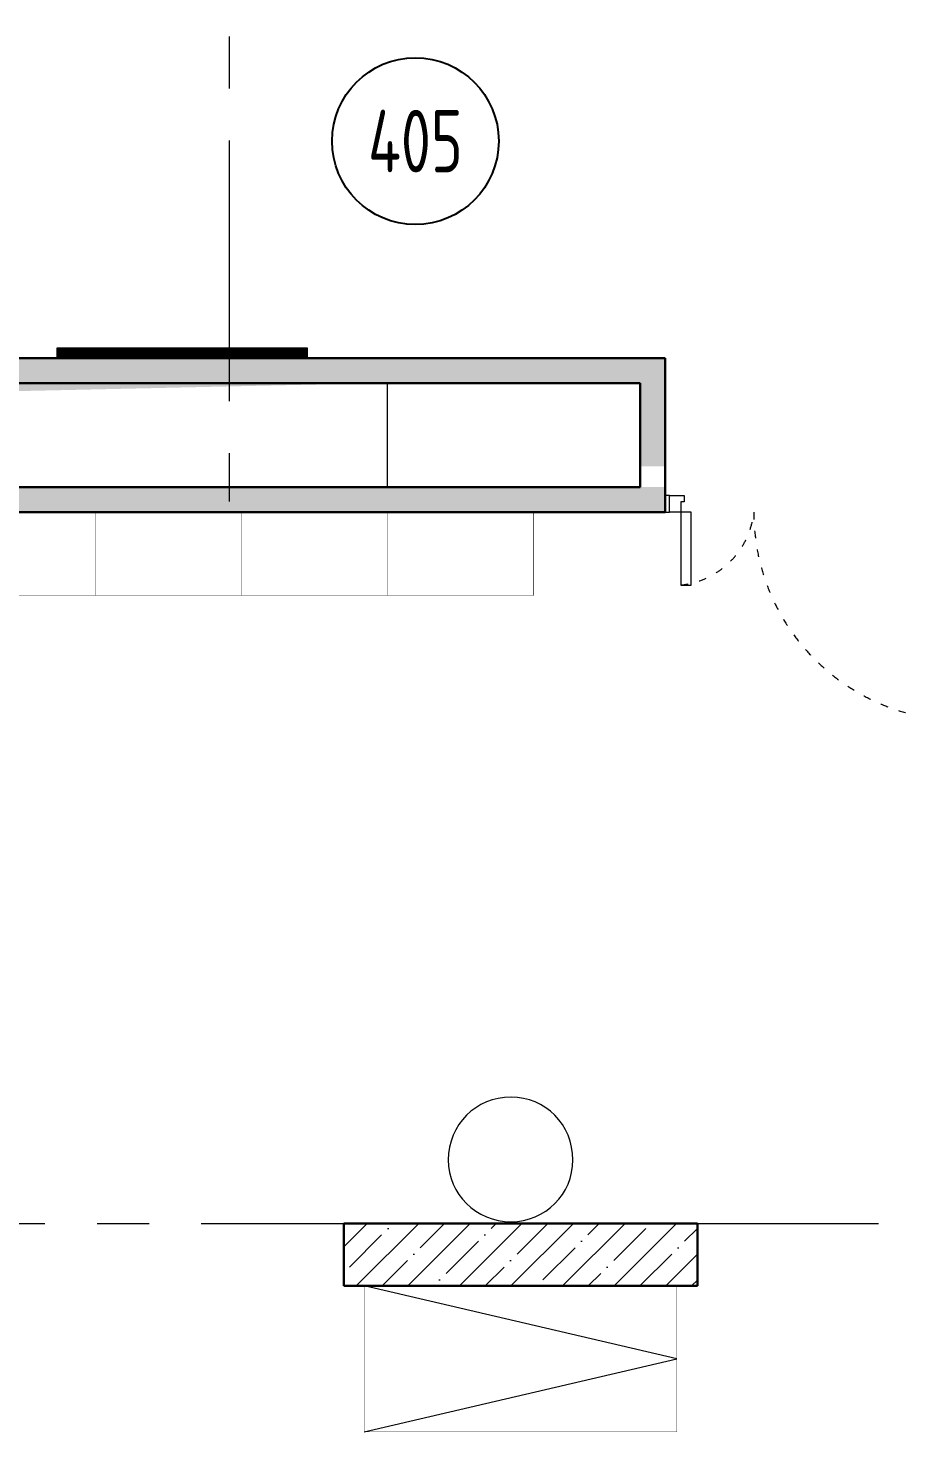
# Model space of a CAD drawing. Header units: millimetres. Extents: x -13407 to 93998, y -2611 to 109271.
# Drawn here: x 28605 to 32794, y 18960 to 25698 of the extents above; entities that cross this region are included whole.
import ezdxf
from ezdxf.enums import TextEntityAlignment as Align

# ---------------------------------------------------------------- set-up
doc = ezdxf.new("R2010")
doc.units = ezdxf.units.MM
for name, pattern in [('ACAD_ISO03W100', [30, 12, -18]), ('ADSK_Скрыто', [6, 3, -3]), ('CENTER', [2, 1.25, -0.25, 0.25, -0.25])]:
    doc.linetypes.add(name, pattern=pattern)
for name, color, linetype, lineweight in [('АР_Двери', 5, 'Continuous', 18), ('АР_Маркер экспликации', 239, 'Continuous', 13), ('АР_Номер помещения', 1, 'Continuous', 25), ('АР_Оси', 193, 'Continuous', 9), ('АР_Перегородки газоблок', 165, 'Continuous', 30), ('АР_Перегородки газоблок_Штрих', 165, 'Continuous', 5), ('АР_Помещения_площадь', 19, 'Continuous', 9), ('АР_Сущ Несущая стена', 202, 'Continuous', 30), ('АР_тонкая линия', 250, 'Continuous', 0), ('АР_Штриховка монолит', 250, 'Continuous', 9), ('Спринклеры', 7, 'Continuous', 18), ('ТХ_мебель передв', 250, 'Continuous', 13), ('ТХ_ОСНОВНОЙ', 103, 'Continuous', 25)]:
    doc.layers.add(name, color=color, linetype=linetype, lineweight=lineweight)
doc.layers.get('ТХ_ОСНОВНОЙ').off()
doc.styles.add('ISOCPEUR', font='isocpeur.ttf', dxfattribs={"width": 0.7})
doc.styles.get("Standard").update_dxf_attribs({"font": 'arial.ttf'})

# ---------------------------------------------------------------- blocks, each defined once
blk = doc.blocks.new('Полуторная_на лестницу')
at = {"color": 253}
for points in [[(75, 80), (75, 1080), (124.9, 1080), (124.9, 80)], [(1375.1, 430), (1375.1, 80), (1425, 80), (1425, 430)]]:
    blk.add_lwpolyline(points, close=True, dxfattribs=at)
for points in [[(0, 0), (0, 80), (20, 80), (20, 0), (0, 0)], [(20, 80), (20, 0), (90, 0), (90, 30), (75, 30), (75, 80), (20, 80)], [(1480, 80), (1480, 0), (1410, 0), (1410, 30), (1425, 30), (1425, 80), (1480, 80)], [(1500, 0), (1500, 80), (1480, 80), (1480, 0), (1500, 0)]]:
    blk.add_lwpolyline(points, dxfattribs=at)
at = {"color": 253, "linetype": 'ACAD_ISO03W100', "ltscale": 3}
for centre, radius, start, end in [((75, 80), 1000, 0, 90), ((1465.4, 39.6), 392.5, 95.90754, 174.09246)]:
    blk.add_arc(centre, radius, start, end, dxfattribs=at)
blk = doc.blocks.new('*U239')
at = {"layer": 'АР_Номер помещения', "color": 253}
blk.add_circle((-22113.3, -208), 400, dxfattribs=at)
at = {"layer": 'АР_Номер помещения', "color": 253, "style": 'ISOCPEUR', "width": 0.7}
blk.add_attdef('НОМЕР_ПОМЕЩЕНИЯ', text='', height=300, dxfattribs=at).set_placement((-22113.3, -208), align=Align.MIDDLE_CENTER)
at = {"layer": 'АР_Помещения_площадь', "color": 253, "lineweight": 30, "width": 0.7, "flags": 104}
blk.add_attdef('ИМЯ_ПОМЕЩЕНИЯ', text='', height=100, dxfattribs=at).set_placement((157.6, 1217.1), align=Align.MIDDLE_CENTER)
blk = doc.blocks.new('A$C3da1b1ea')
at = {"color": 253, "lineweight": 0}
blk.add_lwpolyline([(0, 0), (50, 0), (50, -1200), (0, -1200), (0, 0)], dxfattribs=at)
blk = doc.blocks.new('У101')
at = {"layer": 'ТХ_мебель передв', "color": 253, "const_width": 2}
blk.add_lwpolyline([(341447.9, -227857.8), (342147.9, -227857.8), (342147.9, -228257.8), (341447.9, -228257.8)], close=True, dxfattribs=at)
blk = doc.blocks.new('У012')
at = {"layer": 'ТХ_мебель передв', "color": 253}
blk.add_open_spline([(-181454, 44963.5, -0.6), (-181454, 44799.5, -0.6), (-181586.3, 44667.2, -0.6), (-181750.4, 44667.2, -0.6), (-181919.7, 44667.2, -0.6), (-182052, 44799.5, -0.6), (-182052, 44963.5, -0.6), (-182052, 45132.9, -0.6), (-181919.7, 45265.2, -0.6), (-181750.4, 45265.2, -0.6), (-181586.3, 45265.2, -0.6), (-181454, 45132.9, -0.6), (-181454, 44963.5, -0.6)], degree=3, knots=[0, 0, 0, 0, 1, 1, 1, 2, 2, 2, 3, 3, 3, 4, 4, 4, 4], dxfattribs=at)
blk = doc.blocks.new('У016')
at = {"layer": 'ТХ_мебель передв', "color": 253, "lineweight": 0, "ltscale": 100, "transparency": 33554687}
for p, q in [((-49562.5, 37416.5), (-49212.5, 35916.5)), ((-49212.5, 35916.5), (-48862.5, 37416.5))]:
    blk.add_line(p, q, dxfattribs=at)
at = {"layer": 'ТХ_мебель передв', "color": 253, "lineweight": 0, "ltscale": 100, "transparency": 33554687, "const_width": 1}
blk.add_lwpolyline([(-49562.5, 37416.5), (-49562.5, 35916.5), (-48862.5, 35916.5), (-48862.5, 37416.5)], close=True, dxfattribs=at)

msp = doc.modelspace()

# ---------------------------------------------------------------- hatches: boundary and pattern name
at = {"layer": 'АР_Перегородки газоблок_Штрих', "ltscale": 100}
h = msp.add_hatch(dxfattribs=at)
h.set_pattern_fill('AR-CONC', color=253, scale=30)
h.set_pattern_definition([(50, (-195010.61, -55105.68), (215.17805, -18.82564), [22.5, -247.5]), (355, (-195010.61, -55105.68), (-41.6254, 225.65764), [18, -198]), (100.45144, (-194992.68, -55107.25), (173.55265, 206.832), [19.12206, -210.34263]), (46.1842, (-195010.61, -55045.68), (320.1724, -49.65578), [33.75, -371.25]), (96.63564, (-194983.93, -55049.82), (280.3986, 292.2356), [28.6831, -315.51413]), (351.18416, (-195010.6, -55045.68), (280.3986, 292.2356), [27, -297]), (21, (-194980.61, -55060.68), (179.07212, -120.78567), [22.5, -247.5]), (326, (-194980.61, -55060.68), (72.9946, 217.54501), [18, -198]), (71.45144, (-194965.7, -55070.75), (252.06671, 96.75935), [19.12206, -210.34263]), (37.5, (-195010.615, -55105.68), (3.647957, 99.868156), [0, -195.6, 0, -201, 0, -198.75]), (7.5, (-195010.61, -55105.68), (78.92086, 118.323514), [0, -114.6, 0, -191.1, 0, -75.75]), (327.5, (-195077.515, -55105.68), (160.14673, -6.766462), [0, -75, 0, -234, 0, -310.5]), (317.5, (-195107.51, -55105.68), (174.95585, 30.031495), [0, -97.5, 0, -155.4, 0, -220.5])])
h.paths.add_polyline_path([(31663, 24112.8), (26145.9, 24112.8), (26145.9, 23992.8), (31543, 23992.8), (31543, 23594.6), (31663, 23594.6)])
h.paths.add_polyline_path([(26145.9, 24112.8), (25730, 24112.8), (25730, 23992.8), (26145.9, 23992.8)])
h = msp.add_hatch(dxfattribs=at)
h.set_pattern_fill('AR-CONC', color=253, scale=30)
h.set_pattern_definition([(50, (-195010.61, -55205.68), (215.17805, -18.82564), [22.5, -247.5]), (355, (-195010.61, -55205.68), (-41.6254, 225.65764), [18, -198]), (100.45144, (-194992.68, -55207.25), (173.55265, 206.832), [19.12206, -210.34263]), (46.1842, (-195010.61, -55145.68), (320.1724, -49.65578), [33.75, -371.25]), (96.63564, (-194983.93, -55149.82), (280.3986, 292.2356), [28.6831, -315.51413]), (351.18416, (-195010.6, -55145.68), (280.3986, 292.2356), [27, -297]), (21, (-194980.61, -55160.68), (179.07212, -120.78567), [22.5, -247.5]), (326, (-194980.61, -55160.68), (72.9946, 217.54501), [18, -198]), (71.45144, (-194965.7, -55170.75), (252.06671, 96.75935), [19.12206, -210.34263]), (37.5, (-195010.615, -55205.68), (3.647957, 99.868156), [0, -195.6, 0, -201, 0, -198.75]), (7.5, (-195010.61, -55205.68), (78.92086, 118.323514), [0, -114.6, 0, -191.1, 0, -75.75]), (327.5, (-195077.515, -55205.68), (160.14673, -6.766462), [0, -75, 0, -234, 0, -310.5]), (317.5, (-195107.51, -55205.68), (174.95585, 30.031495), [0, -97.5, 0, -155.4, 0, -220.5])])
h.paths.add_polyline_path([(31663.1, 23494.6), (25730, 23494.6), (25730, 23374.6), (31663, 23374.6)])
at = {"layer": 'АР_Штриховка монолит', "ltscale": 100}
h = msp.add_hatch(dxfattribs=at)
h.set_pattern_fill('ANSI35', color=253, scale=700)
h.set_pattern_definition([(45, (-944612.81, 118219.9), (-123.743687, 123.743687), []), (45, (-944489.07, 118219.9), (-123.743687, 123.743687), [218.75, -43.75, 0, -43.75])])
h.paths.add_polyline_path([(31817, 19960), (30120, 19960), (30120, 19660), (31817, 19660)])
at = {"layer": 'Спринклеры', "linetype": 'ADSK_Скрыто', "lineweight": 9}
msp.add_hatch(color=253, dxfattribs=at).paths.add_polyline_path([(25730, 23494.7), (25830, 23894.7), (30330, 23994.7), (25730, 23994.7)])

# ---------------------------------------------------------------- linework, layer by layer
at = {"layer": 'АР_Оси', "color": 253, "linetype": 'CENTER', "ltscale": 1000}
for p, q in [((29569.9, 79157.5), (29569.9, 23425.1)), ((-12563.8, 19960), (71033.4, 19960))]:
    msp.add_line(p, q, dxfattribs=at)
at = {"layer": 'АР_Перегородки газоблок', "color": 253, "ltscale": 100}
msp.add_line((31543, 23494.6), (31543, 23992.8), dxfattribs=at)
for points in [[(31663, 24112.8), (31663, 23374.6), (25730, 23374.6)], [(25730, 24112.8), (31663, 24112.8)], [(31543, 23992.8), (25730, 23992.8)], [(31543, 23494.6), (25730, 23494.6)], [(29248.9, 23494.6), (31543, 23494.6)]]:
    msp.add_lwpolyline(points, dxfattribs=at)
at = {"layer": 'АР_Сущ Несущая стена', "color": 253, "ltscale": 100}
for p, q in [((30120, 19960), (31817, 19960)), ((30120, 19960), (30120, 19660)), ((31817, 19960), (31817, 19660)), ((30120, 19660), (31817, 19660))]:
    msp.add_line(p, q, dxfattribs=at)
at = {"layer": 'АР_тонкая линия', "color": 253, "ltscale": 100}
msp.add_line((30330, 23494.6), (30330, 23992.8), dxfattribs=at)
at = {"layer": 'ТХ_мебель передв', "color": 253, "const_width": 50}
msp.add_lwpolyline([(29945.1, 24137.8), (28745.1, 24137.8)], dxfattribs=at)

# ---------------------------------------------------------------- block references
at = {"layer": 'АР_Двери', "color": 253, "rotation": 180}
msp.add_blockref('Полуторная_на лестницу', (33162.9, 23454.6), dxfattribs=at)
at = {"layer": 'АР_Маркер экспликации', "color": 253}
ref = msp.add_blockref('*U239', (52577.1, 25363.3), dxfattribs=at)
ref.add_attrib('НОМЕР_ПОМЕЩЕНИЯ', '405', dxfattribs={"layer": 'АР_Номер помещения', "color": 253, "height": 300, "style": 'ISOCPEUR', "width": 0.7}).set_placement((30463.9, 25155.3), align=Align.MIDDLE_CENTER)
at = {"layer": 'ТХ_мебель передв', "color": 253, "lineweight": 0, "rotation": 90}
msp.add_blockref('A$C3da1b1ea', (28745.1, 24112.8), dxfattribs=at)
at = {"layer": 'ТХ_мебель передв', "color": 253}
msp.add_blockref('У012', (212673.8, -24698.7, 0.6), dxfattribs=at)
at = {"layer": 'ТХ_мебель передв', "color": 253, "rotation": 90}
msp.add_blockref('У016', (67635, 68522.5), dxfattribs=at)
at = {"layer": 'ТХ_ОСНОВНОЙ', "color": 253}
for p in [(-313217.9, 251232.4), (-312517.9, 251232.4), (-311817.9, 251232.4), (-311117.9, 251232.4)]:
    msp.add_blockref('У101', p, dxfattribs=at)

doc.saveas('drawing.dxf')
